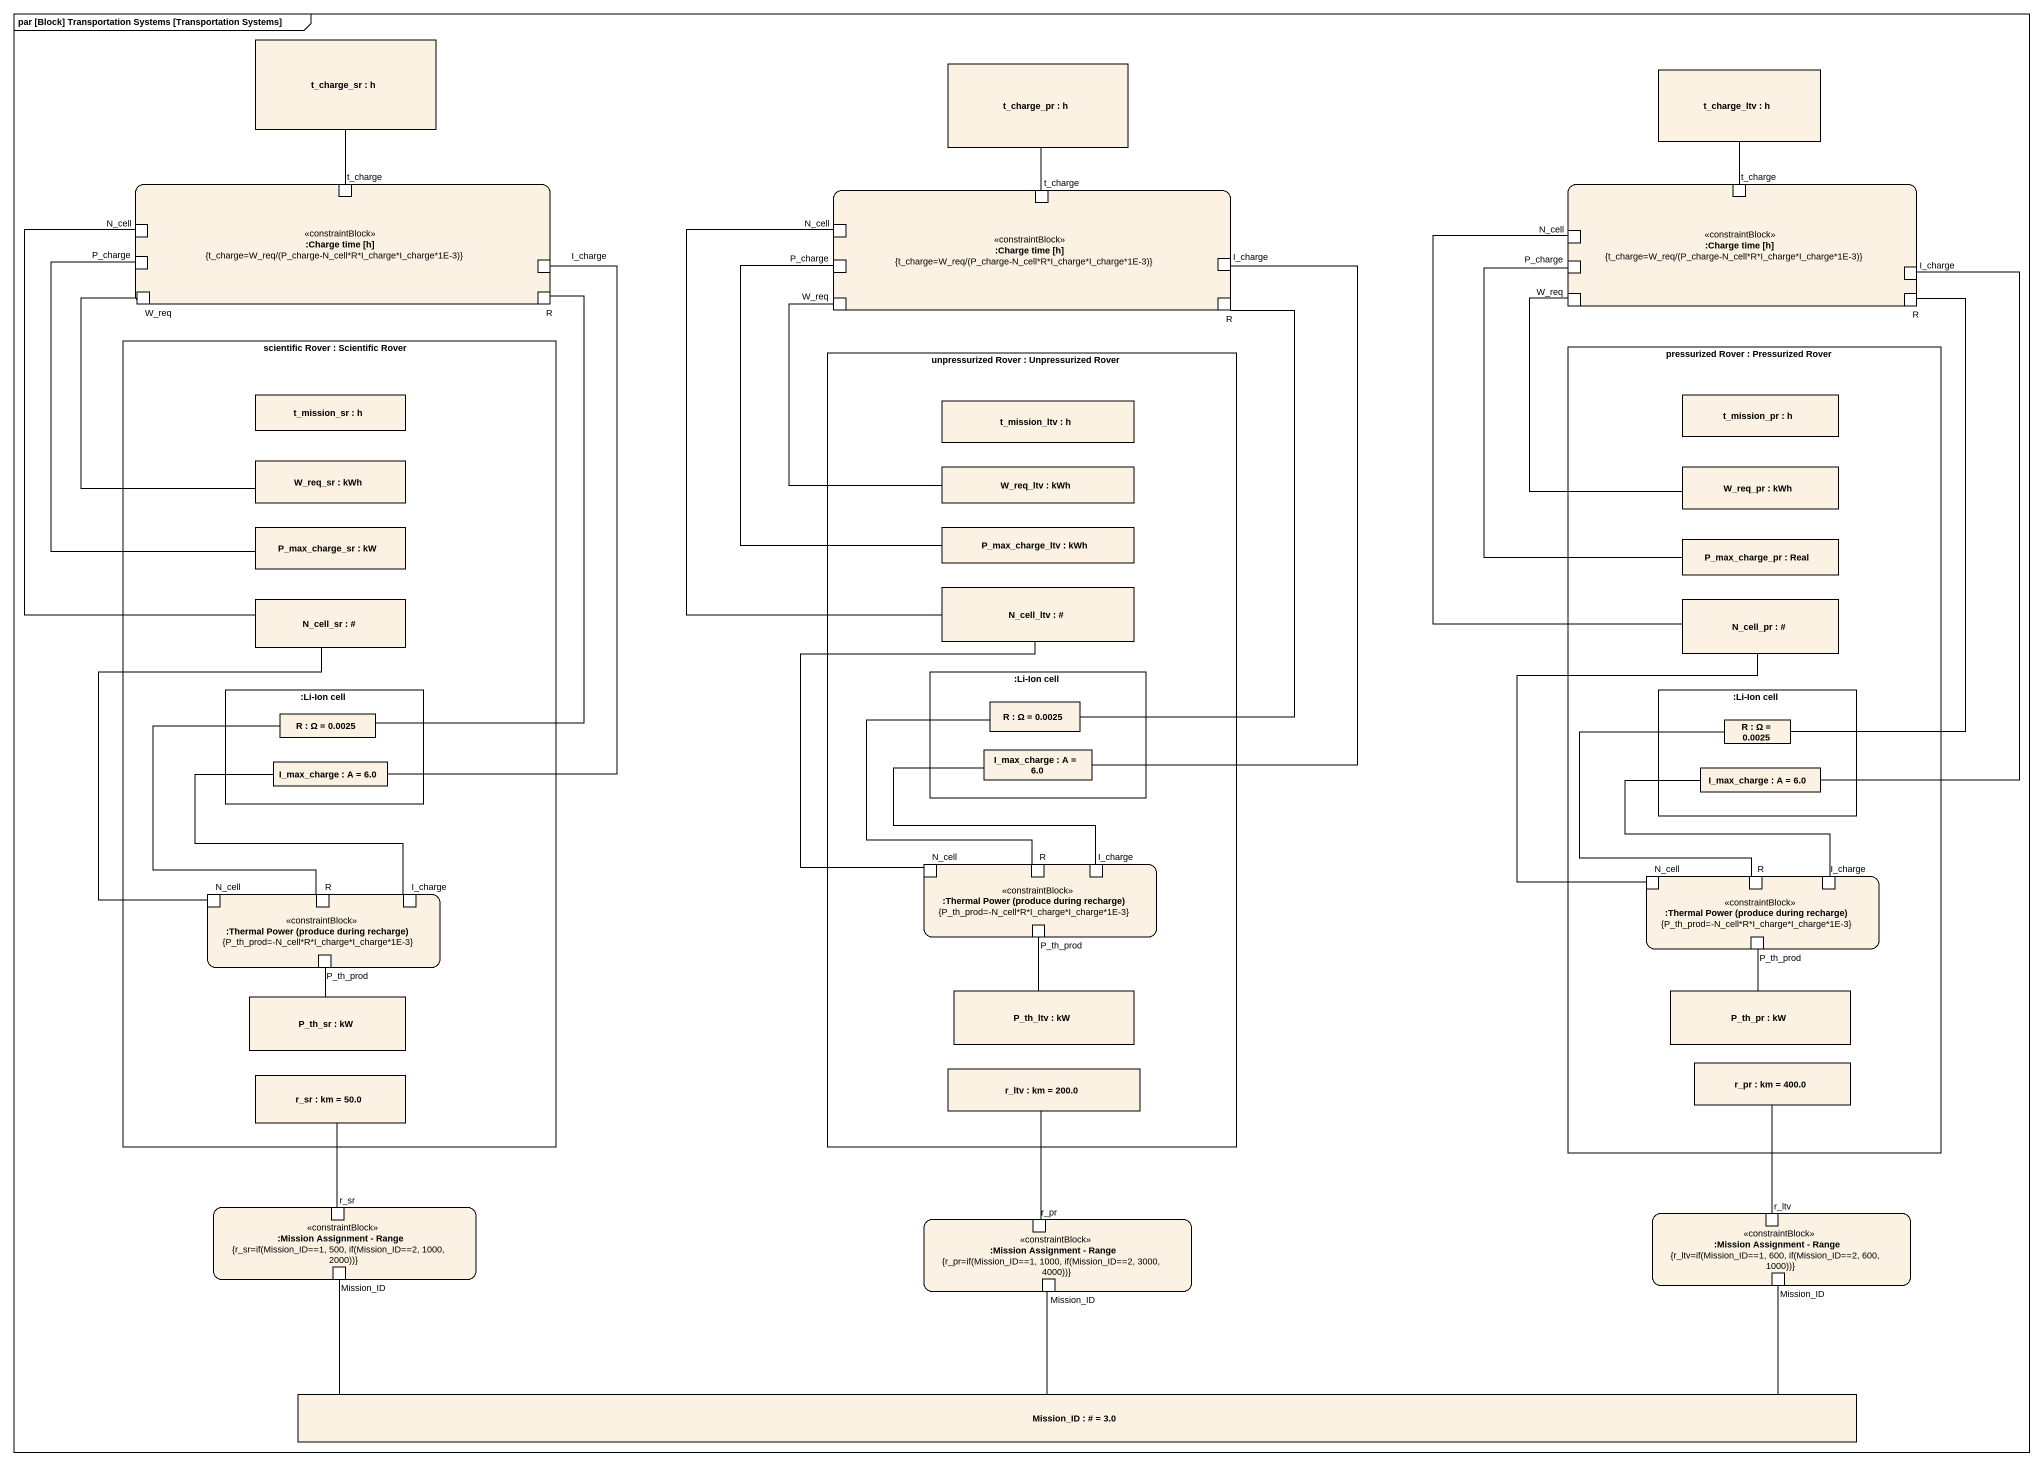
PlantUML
@startuml
mainframe par [Block] Transportation Systems [Transportation Systems]
rectangle "t_charge_sr : h" as t_charge_sr
rectangle "t_charge_pr : h" as t_charge_pr
rectangle "t_charge_ltv : h" as t_charge_ltv
rectangle ":Charge time [h]\n{t_charge=W_req/(P_charge-N_cell*R*I_charge*I_charge*1E-3)}" as Charge_time_h <<constraintBlock>> {
  port t_charge
  port N_cell
  port P_charge
  port I_charge
  port W_req
  port R
}
rectangle ":Charge time [h]\n{t_charge=W_req/(P_charge-N_cell*R*I_charge*I_charge*1E-3)}" as Charge_time_h_2 <<constraintBlock>> {
  port "t_charge" as t_charge_2
  port "N_cell" as N_cell_2
  port "P_charge" as P_charge_2
  port "I_charge" as I_charge_2
  port "W_req" as W_req_2
  port "R" as R_2
}
rectangle ":Charge time [h]\n{t_charge=W_req/(P_charge-N_cell*R*I_charge*I_charge*1E-3)}" as Charge_time_h_3 <<constraintBlock>> {
  port "t_charge" as t_charge_3
  port "P_charge" as P_charge_3
  port "N_cell" as N_cell_3
  port "I_charge" as I_charge_3
  port "W_req" as W_req_3
  port "R" as R_3
}
rectangle "scientific Rover : Scientific Rover" as scientific_Rover {
  rectangle "t_mission_sr : h" as t_mission_sr
  rectangle "W_req_sr : kWh" as W_req_sr
  rectangle "P_max_charge_sr : kW" as P_max_charge_sr
  rectangle "N_cell_sr : #" as N_cell_sr
  rectangle ":Li-Ion cell" as Li_Ion_cell {
    rectangle "R : Ω = 0.0025" as R_4
    rectangle "I_max_charge : A = 6.0" as I_max_charge
  }
  rectangle ":Thermal Power (produce during recharge)\n{P_th_prod=-N_cell*R*I_charge*I_charge*1E-3}" as Thermal_Power_produce_3 <<constraintBlock>> {
    port "N_cell" as N_cell_6
    port "R" as R_9
    port "I_charge" as I_charge_6
    port "P_th_prod" as P_th_prod_2
  }
  rectangle "P_th_sr : kW" as P_th_sr
  rectangle "r_sr : km = 50.0" as r_sr
}
rectangle "unpressurized Rover : Unpressurized Rover" as unpressurized_Rover {
  rectangle "t_mission_ltv : h" as t_mission_ltv
  rectangle "W_req_ltv : kWh" as W_req_ltv
  rectangle "P_max_charge_ltv : kWh" as P_max_charge_ltv
  rectangle "N_cell_ltv : #" as N_cell_ltv
  rectangle ":Li-Ion cell" as Li_Ion_cell_2 {
    rectangle "R : Ω = 0.0025" as R_5
    rectangle "I_max_charge : A = 6.0" as I_max_charge_2
  }
  rectangle ":Thermal Power (produce during recharge)\n{P_th_prod=-N_cell*R*I_charge*I_charge*1E-3}" as Thermal_Power_produce <<constraintBlock>> {
    port "N_cell" as N_cell_4
    port "R" as R_7
    port "I_charge" as I_charge_4
    port P_th_prod
  }
  rectangle "P_th_ltv : kW" as P_th_ltv
  rectangle "r_ltv : km = 200.0" as r_ltv
}
rectangle "pressurized Rover : Pressurized Rover" as pressurized_Rover {
  rectangle "t_mission_pr : h" as t_mission_pr
  rectangle "W_req_pr : kWh" as W_req_pr
  rectangle "P_max_charge_pr : Real" as P_max_charge_pr
  rectangle "N_cell_pr : #" as N_cell_pr
  rectangle ":Li-Ion cell" as Li_Ion_cell_3 {
    rectangle "R : Ω = 0.0025" as R_6
    rectangle "I_max_charge : A = 6.0" as I_max_charge_3
  }
  rectangle ":Thermal Power (produce during recharge)\n{P_th_prod=-N_cell*R*I_charge*I_charge*1E-3}" as Thermal_Power_produce_2 <<constraintBlock>> {
    port "N_cell" as N_cell_5
    port "R" as R_8
    port "I_charge" as I_charge_5
    port "P_th_prod" as P_th_prod_3
  }
  rectangle "P_th_pr : kW" as P_th_pr
  rectangle "r_pr : km = 400.0" as r_pr
}
rectangle ":Mission Assignment - Range\n{r_sr=if(Mission_ID==1, 500, if(Mission_ID==2, 1000, 2000))}" as Mission_Assignment_Range <<constraintBlock>> {
  port "r_sr" as r_sr_2
  port Mission_ID
}
rectangle ":Mission Assignment - Range\n{r_pr=if(Mission_ID==1, 1000, if(Mission_ID==2, 3000, 4000))}" as Mission_Assignment_Range_2 <<constraintBlock>> {
  port "r_pr" as r_pr_2
  port "Mission_ID" as Mission_ID_3
}
rectangle ":Mission Assignment - Range\n{r_ltv=if(Mission_ID==1, 600, if(Mission_ID==2, 600, 1000))}" as Mission_Assignment_Range_3 <<constraintBlock>> {
  port "r_ltv" as r_ltv_2
  port "Mission_ID" as Mission_ID_2
}
rectangle "Mission_ID : # = 3.0" as Mission_ID_4
t_charge -up- t_charge_sr
t_charge_2 -up- t_charge_pr
t_charge_3 -up- t_charge_ltv
N_cell -- N_cell_sr
N_cell_2 -- N_cell_ltv
P_charge -- P_max_charge_sr
I_charge -- I_max_charge
P_charge_2 -- P_max_charge_ltv
I_charge_2 -- I_max_charge_2
P_charge_3 -- P_max_charge_pr
N_cell_3 -- N_cell_pr
I_charge_3 -- I_max_charge_3
W_req -- W_req_sr
R -- R_4
W_req_2 -- W_req_ltv
R_2 -- R_5
W_req_3 -- W_req_pr
R_3 -- R_6
N_cell_4 -up- N_cell_ltv
R_7 -up- R_5
I_charge_4 -up- I_max_charge_2
N_cell_5 -up- N_cell_pr
R_8 -up- R_6
I_charge_5 -up- I_max_charge_3
N_cell_6 -up- N_cell_sr
R_9 -up- R_4
I_charge_6 -up- I_max_charge
P_th_prod -- P_th_ltv
P_th_prod_2 -- P_th_sr
P_th_prod_3 -- P_th_pr
r_sr_2 -up- r_sr
r_pr_2 -up- r_ltv
r_ltv_2 -up- r_pr
Mission_ID_4 -left- Mission_ID
Mission_ID_4 -right- Mission_ID_2
Mission_ID_4 -up- Mission_ID_3
@enduml
